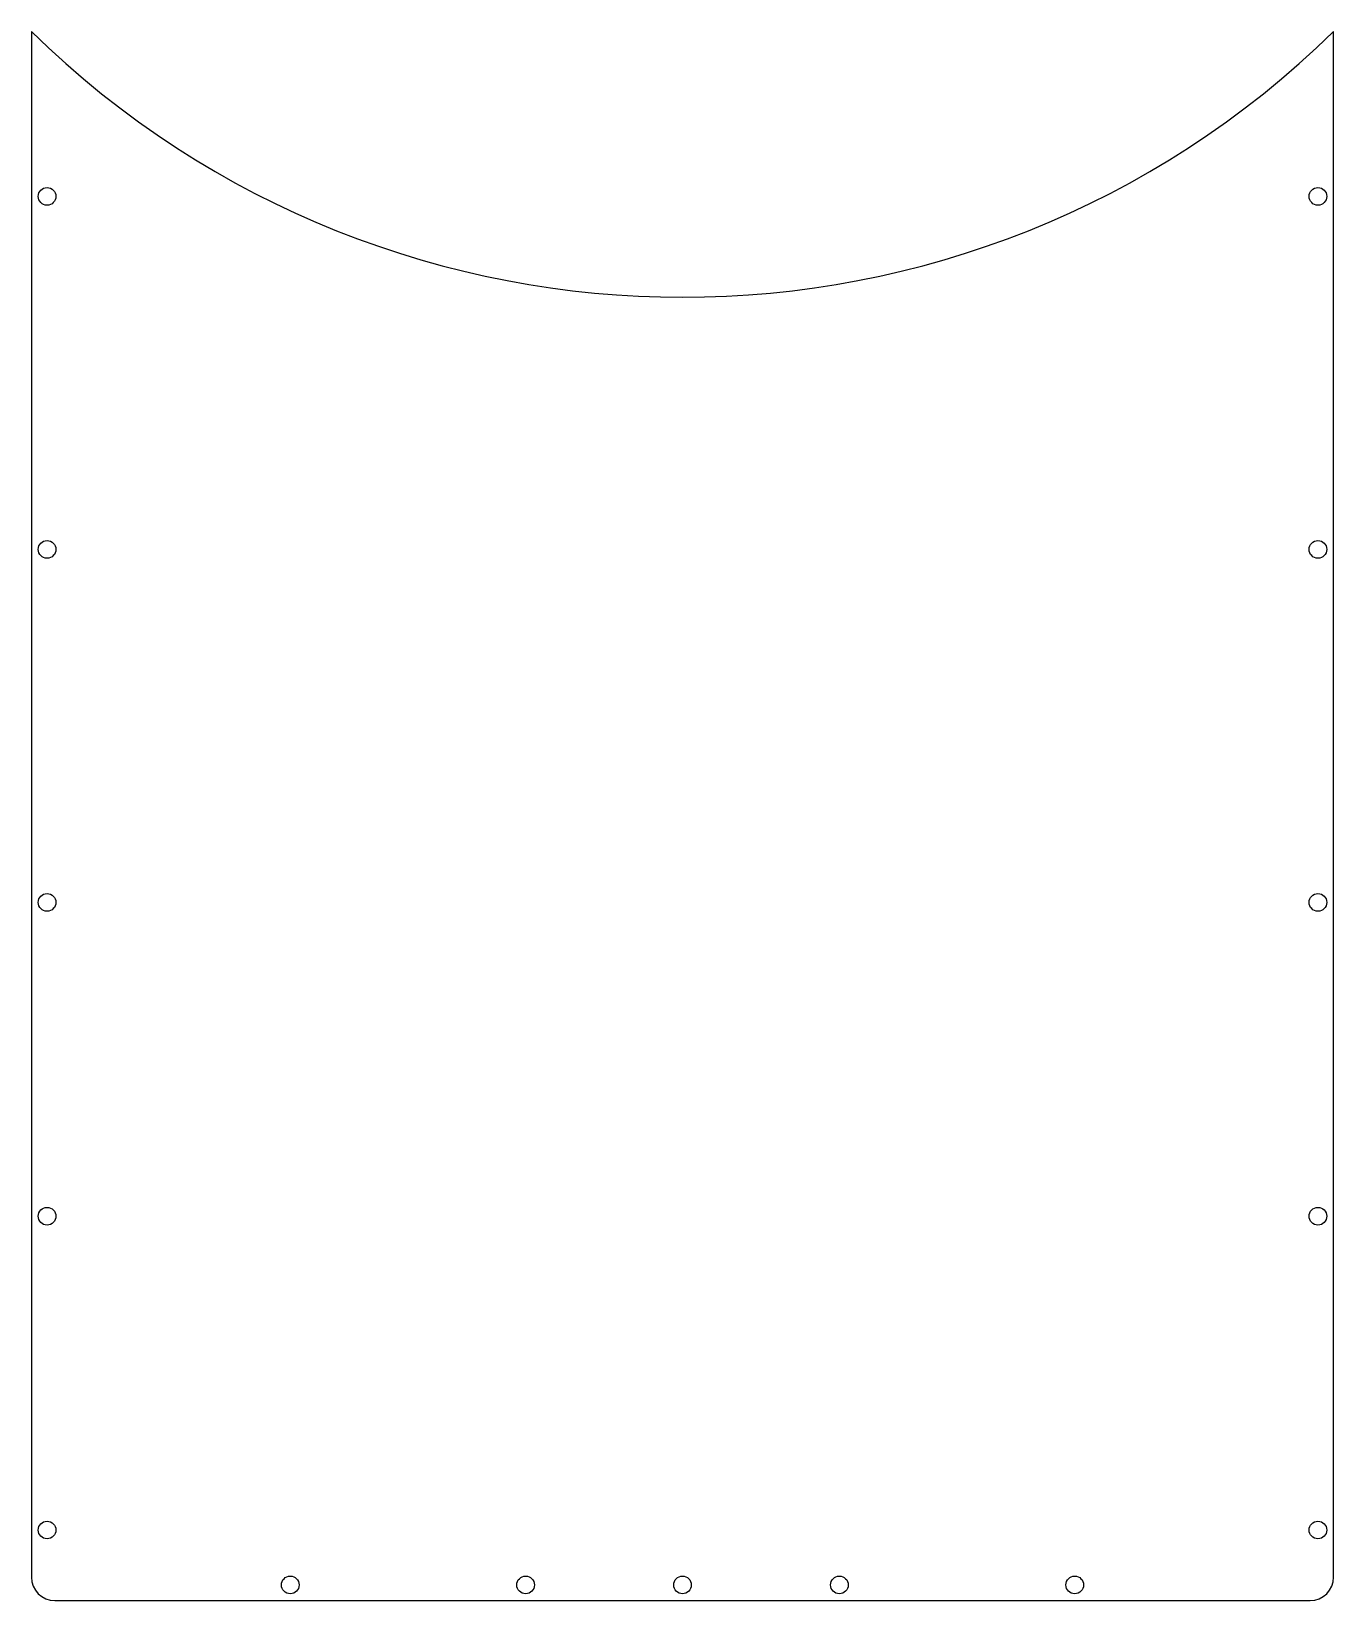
# Model space of a CAD drawing. Header units: millimetres. Extents: x -166 to 166, y 62 to 462.
import ezdxf

# ---------------------------------------------------------------- set-up
doc = ezdxf.new("R2010")
doc.units = ezdxf.units.MM
doc.layers.add('CUT', color=7, linetype='Continuous')

msp = doc.modelspace()

# ---------------------------------------------------------------- linework, layer by layer
at = {"layer": 'CUT'}
for p, q in [((-166, 462.07, 0.5), (-166, 68, 0.5)), ((166, 68, 0.5), (166, 462.07, 0.5)), ((-160, 62, 0.5), (160, 62, 0.5))]:
    msp.add_line(p, q, dxfattribs=at)
for centre in [(-162, 420, 0.5), (162, 420, 0.5), (-162, 330, 0.5), (162, 330, 0.5), (-162, 240, 0.5), (162, 240, 0.5), (-162, 160, 0.5), (162, 160, 0.5), (-162, 80, 0.5), (162, 80, 0.5), (-100, 66, 0.5), (-40, 66, 0.5), (0, 66, 0.5), (40, 66, 0.5), (100, 66, 0.5)]:
    msp.add_circle(centre, 2.25, dxfattribs=at)
for centre, radius, start, end in [((0, 631.5, 0.5), 237.2, 225.5865, 314.4135), ((-160, 68, 0.5), 6, 180, 270), ((160, 68, 0.5), 6, -90, 0)]:
    msp.add_arc(centre, radius, start, end, dxfattribs=at)

doc.saveas('drawing.dxf')
